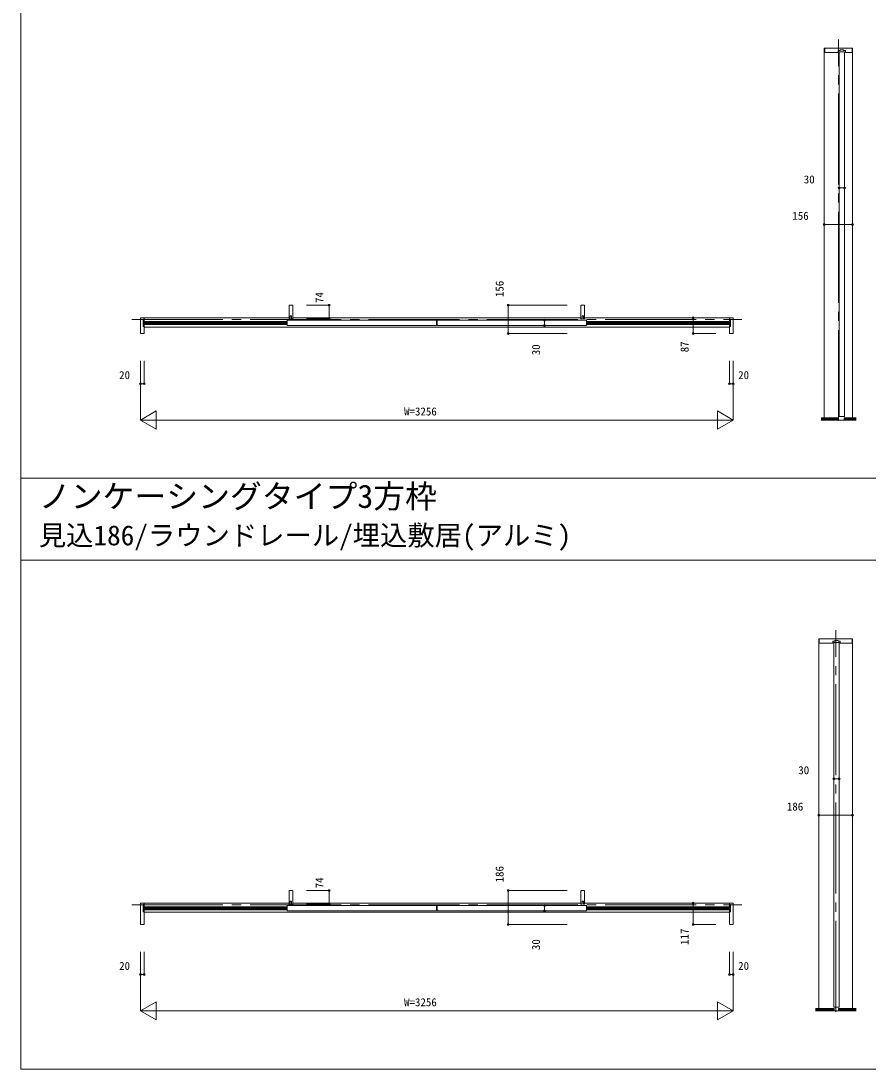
# Model space of a CAD drawing. Units: millimetres, scale not verified. Extents: x -14341 to 14341, y -10000 to 10000.
# Drawn here: x -14341 to -9687, y -10000 to -4239 of the extents above; entities that cross this region are included whole.
import ezdxf
from ezdxf.enums import TextEntityAlignment as Align

# ---------------------------------------------------------------- set-up
doc = ezdxf.new("R2010")
doc.units = ezdxf.units.MM
doc.header["$LTSCALE"] = 50
doc.linetypes.add('USER1', pattern=[13, 10, -1, 1, -1])
doc.layers.add('0-0_0', color=7, linetype='Continuous')
for name, color, linetype, lineweight in [('0-1_YKK_F1', 7, 'Continuous', 18), ('0-4_YKK_N1', 2, 'Continuous', 18), ('0-5_YKK_B1', 4, 'Continuous', 18), ('0-6_YKK_Z1', 7, 'Continuous', 18)]:
    doc.layers.add(name, color=color, linetype=linetype, lineweight=lineweight)
doc.styles.add('ＭＳ ゴシック', font='')
doc.styles.get('ＭＳ ゴシック').set_extended_font_data('MS Gothic')

msp = doc.modelspace()

# ---------------------------------------------------------------- linework, layer by layer
at = {"layer": '0-1_YKK_F1'}
for p, q in [((-14340.51, -10000), (-14340.51, 10000)), ((-14340.51, -6752.5), (14159.49, -6752.5)), ((-14340.51, -7202.5), (14159.49, -7202.5)), ((-14340.51, -10000), (14340.51, -10000))]:
    msp.add_line(p, q, dxfattribs=at)
at = {"layer": '0-4_YKK_N1'}
for p, q in [((-9846.01, -5156.88), (-9816.01, -5156.88)), ((-9928.01, -5356.88), (-9772.01, -5356.88)), ((-12772.76, -5801.5), (-12647.76, -5801.5)), ((-12647.76, -5875.5), (-12647.76, -5801.5)), ((-11664.26, -5957.5), (-11664.26, -5801.5)), ((-11339.26, -5801.5), (-11664.26, -5801.5)), ((-12772.76, -5875.5), (-12647.76, -5875.5)), ((-10648.01, -5957.5), (-10648.01, -5870.5)), ((-10523.01, -5870.5), (-10648.01, -5870.5)), ((-11464.26, -5913.5), (-11464.26, -5883.5)), ((-11339.26, -5957.5), (-11664.26, -5957.5)), ((-10523.01, -5957.5), (-10648.01, -5957.5)), ((-13664.01, -6107.5), (-13664.01, -6232.5)), ((-10448.01, -6107.5), (-10448.01, -6232.5)), ((-10428.01, -6107.5), (-10428.01, -6432.5)), ((-13684.01, -6232.5), (-13664.01, -6232.5)), ((-10428.01, -6232.5), (-10448.01, -6232.5)), ((-13684.01, -6432.5), (-13597.41, -6382.5)), ((-13597.41, -6382.5), (-13597.41, -6482.5)), ((-10514.61, -6382.5), (-10514.61, -6482.5)), ((-10428.01, -6432.5), (-10514.61, -6382.5)), ((-13684.01, -6432.5), (-13597.41, -6482.5)), ((-10428.01, -6432.5), (-10514.61, -6482.5)), ((-9876.01, -8404.38), (-9846.01, -8404.38)), ((-9958.01, -8604.38), (-9772.01, -8604.38)), ((-12772.76, -9019), (-12647.76, -9019)), ((-12647.76, -9093), (-12647.76, -9019)), ((-11664.26, -9205), (-11664.26, -9019)), ((-11339.26, -9019), (-11664.26, -9019)), ((-12772.76, -9093), (-12647.76, -9093)), ((-11464.26, -9131), (-11464.26, -9101)), ((-10648.01, -9205), (-10648.01, -9088)), ((-10523.01, -9088), (-10648.01, -9088)), ((-11339.26, -9205), (-11664.26, -9205)), ((-10523.01, -9205), (-10648.01, -9205)), ((-13664.01, -9355), (-13664.01, -9480)), ((-10448.01, -9355), (-10448.01, -9480)), ((-10428.01, -9355), (-10428.01, -9680)), ((-13684.01, -9480), (-13664.01, -9480)), ((-10428.01, -9480), (-10448.01, -9480)), ((-13684.01, -9680), (-13597.41, -9630)), ((-13597.41, -9630), (-13597.41, -9730)), ((-10514.61, -9630), (-10514.61, -9730)), ((-10428.01, -9680), (-10514.61, -9630)), ((-13684.01, -9680), (-13597.41, -9730)), ((-10428.01, -9680), (-10514.61, -9730))]:
    msp.add_line(p, q, dxfattribs=at)
for points in [[(-13684.01, -6107.5), (-13684.01, -6432.5), (-10428.01, -6432.5)], [(-13684.01, -9355), (-13684.01, -9680), (-10428.01, -9680)]]:
    msp.add_lwpolyline(points, dxfattribs=at)
for centre in [(-9846.01, -5156.88), (-9816.01, -5156.88), (-9928.01, -5356.88), (-9772.01, -5356.88), (-12647.76, -5801.5), (-11664.26, -5801.5), (-12647.76, -5875.5), (-10648.01, -5870.5), (-11464.26, -5883.5), (-11464.26, -5913.5), (-11664.26, -5957.5), (-10648.01, -5957.5), (-13684.01, -6232.5), (-13664.01, -6232.5), (-10448.01, -6232.5), (-10428.01, -6232.5), (-9876.01, -8404.38), (-9846.01, -8404.38), (-9958.01, -8604.38), (-9772.01, -8604.38), (-12647.76, -9019), (-11664.26, -9019), (-12647.76, -9093), (-11464.26, -9101), (-10648.01, -9088), (-11464.26, -9131), (-11664.26, -9205), (-10648.01, -9205), (-13684.01, -9480), (-13664.01, -9480), (-10448.01, -9480), (-10428.01, -9480)]:
    msp.add_circle(centre, 5, dxfattribs=at)
at = {"layer": '0-5_YKK_B1'}
for p, q in [((-9928.01, -4387.5), (-9772.01, -4387.5)), ((-9928.01, -6420.5), (-9928.01, -4387.5)), ((-9900.71, -4387.3), (-9900.71, -4387.5)), ((-9846.01, -4408.5), (-9846.01, -6412.5)), ((-9816.01, -4408.5), (-9846.01, -4408.5)), ((-9816.01, -4408.5), (-9816.01, -6412.5)), ((-9772.01, -6420.5), (-9772.01, -4387.5)), ((-13663.01, -5870.5), (-13663.01, -5921)), ((-12867.76, -5870.5), (-13663.01, -5870.5)), ((-11264.26, -5870.5), (-12847.76, -5870.5)), ((-10449.01, -5870.5), (-11244.26, -5870.5)), ((-10449.01, -5870.5), (-10449.01, -5921)), ((-13669.01, -5916.5), (-13669.01, -5880.5)), ((-13667.01, -5878.5), (-13665.01, -5878.5)), ((-13665.01, -5918.5), (-13667.01, -5918.5)), ((-13664.01, -5955.5), (-13664.01, -5919.5)), ((-12878.01, -5890), (-13663.01, -5890)), ((-13663.01, -5892.6), (-12878.01, -5892.6)), ((-13663.01, -5896.8), (-12878.01, -5896.8)), ((-13663.01, -5900.2), (-12878.01, -5900.2)), ((-13663.01, -5904.4), (-12878.01, -5904.4)), ((-12878.01, -5907), (-13663.01, -5907)), ((-10449.01, -5921), (-13663.01, -5921)), ((-12878.01, -5885.5), (-12876.01, -5883.5)), ((-12878.01, -5885.5), (-12878.01, -5911.5)), ((-12876.01, -5913.5), (-12878.01, -5911.5)), ((-12060.01, -5883.5), (-12876.01, -5883.5)), ((-12060.01, -5913.5), (-12876.01, -5913.5)), ((-12060.01, -5883.5), (-12058.01, -5885.5)), ((-12060.01, -5913.5), (-12058.01, -5911.5)), ((-12058.01, -5911.5), (-12058.01, -5885.5)), ((-12054.01, -5890), (-12058.01, -5890)), ((-12058.01, -5892.6), (-12054.01, -5892.6)), ((-12058.01, -5896.8), (-12054.01, -5896.8)), ((-12058.01, -5900.2), (-12054.01, -5900.2)), ((-12058.01, -5904.4), (-12054.01, -5904.4)), ((-12054.01, -5907), (-12058.01, -5907)), ((-12052.01, -5883.5), (-12054.01, -5885.5)), ((-12054.01, -5911.5), (-12054.01, -5885.5)), ((-12052.01, -5913.5), (-12054.01, -5911.5)), ((-12052.01, -5883.5), (-11236.01, -5883.5)), ((-12052.01, -5913.5), (-11236.01, -5913.5)), ((-11234.01, -5885.5), (-11236.01, -5883.5)), ((-11236.01, -5913.5), (-11234.01, -5911.5)), ((-11234.01, -5885.5), (-11234.01, -5911.5)), ((-11234.01, -5890), (-10449.01, -5890)), ((-10449.01, -5892.6), (-11234.01, -5892.6)), ((-10449.01, -5896.8), (-11234.01, -5896.8)), ((-10449.01, -5900.2), (-11234.01, -5900.2)), ((-10449.01, -5904.4), (-11234.01, -5904.4)), ((-11234.01, -5907), (-10449.01, -5907)), ((-10448.01, -5955.5), (-10448.01, -5919.5)), ((-10445.01, -5878.5), (-10447.01, -5878.5)), ((-10447.01, -5918.5), (-10445.01, -5918.5)), ((-10443.01, -5916.5), (-10443.01, -5880.5)), ((-9846.01, -6412.5), (-9816.01, -6412.5)), ((-9958.01, -7635), (-9772.01, -7635)), ((-9958.01, -9668), (-9958.01, -7635)), ((-9930.71, -7634.8), (-9930.71, -7635)), ((-9876.01, -7656), (-9876.01, -9660)), ((-9846.01, -7656), (-9876.01, -7656)), ((-9846.01, -7656), (-9846.01, -9660)), ((-9772.01, -9668), (-9772.01, -7635)), ((-13669.01, -9134), (-13669.01, -9098)), ((-13667.01, -9096), (-13665.01, -9096)), ((-13663.01, -9088), (-13663.01, -9138.5)), ((-12867.76, -9088), (-13663.01, -9088)), ((-12878.01, -9103), (-12876.01, -9101)), ((-12060.01, -9101), (-12876.01, -9101)), ((-11264.26, -9088), (-12847.76, -9088)), ((-12060.01, -9101), (-12058.01, -9103)), ((-12052.01, -9101), (-12054.01, -9103)), ((-12052.01, -9101), (-11236.01, -9101)), ((-10449.01, -9088), (-11244.26, -9088)), ((-11234.01, -9103), (-11236.01, -9101)), ((-10449.01, -9088), (-10449.01, -9138.5)), ((-10445.01, -9096), (-10447.01, -9096)), ((-10443.01, -9134), (-10443.01, -9098)), ((-13665.01, -9136), (-13667.01, -9136)), ((-13664.01, -9203), (-13664.01, -9137)), ((-12878.01, -9107.5), (-13663.01, -9107.5)), ((-13663.01, -9110.1), (-12878.01, -9110.1)), ((-13663.01, -9114.3), (-12878.01, -9114.3)), ((-13663.01, -9117.7), (-12878.01, -9117.7)), ((-13663.01, -9121.9), (-12878.01, -9121.9)), ((-12878.01, -9124.5), (-13663.01, -9124.5)), ((-10449.01, -9138.5), (-13663.01, -9138.5)), ((-12878.01, -9103), (-12878.01, -9129)), ((-12876.01, -9131), (-12878.01, -9129)), ((-12060.01, -9131), (-12876.01, -9131)), ((-12060.01, -9131), (-12058.01, -9129)), ((-12058.01, -9129), (-12058.01, -9103)), ((-12054.01, -9107.5), (-12058.01, -9107.5)), ((-12058.01, -9110.1), (-12054.01, -9110.1)), ((-12058.01, -9114.3), (-12054.01, -9114.3)), ((-12058.01, -9117.7), (-12054.01, -9117.7)), ((-12058.01, -9121.9), (-12054.01, -9121.9)), ((-12054.01, -9124.5), (-12058.01, -9124.5)), ((-12054.01, -9129), (-12054.01, -9103)), ((-12052.01, -9131), (-12054.01, -9129)), ((-12052.01, -9131), (-11236.01, -9131)), ((-11236.01, -9131), (-11234.01, -9129)), ((-11234.01, -9103), (-11234.01, -9129)), ((-11234.01, -9107.5), (-10449.01, -9107.5)), ((-10449.01, -9110.1), (-11234.01, -9110.1)), ((-10449.01, -9114.3), (-11234.01, -9114.3)), ((-10449.01, -9117.7), (-11234.01, -9117.7)), ((-10449.01, -9121.9), (-11234.01, -9121.9)), ((-11234.01, -9124.5), (-10449.01, -9124.5)), ((-10448.01, -9203), (-10448.01, -9137)), ((-10447.01, -9136), (-10445.01, -9136)), ((-9876.01, -9660), (-9846.01, -9660))]:
    msp.add_line(p, q, dxfattribs=at)
for points in [[(-9774.51, -4409.5), (-9774.51, -4387.5), (-9925.51, -4387.5), (-9925.51, -4409.5)], [(-9923.51, -4411.5), (-9851.21, -4411.5), (-9850.71, -4411), (-9850.71, -4402.3)], [(-9848.71, -4400.3), (-9840.51, -4400.3), (-9840.51, -4397.5), (-9821.51, -4397.5), (-9821.51, -4400.3), (-9813.31, -4400.3)], [(-9811.31, -4402.3), (-9811.31, -4411), (-9810.81, -4411.5), (-9776.51, -4411.5)], [(-12849.76, -5801.5), (-12867.76, -5801.5), (-12867.76, -5875.5), (-12861.76, -5875.5), (-12861.76, -5859.5)], [(-12861.76, -5859.5), (-12853.76, -5859.5), (-12853.76, -5875.5), (-12847.76, -5875.5), (-12847.76, -5803.5)], [(-11250.26, -5859.5), (-11258.26, -5859.5), (-11258.26, -5875.5), (-11264.26, -5875.5), (-11264.26, -5803.5)], [(-11262.26, -5801.5), (-11244.26, -5801.5), (-11244.26, -5875.5), (-11250.26, -5875.5), (-11250.26, -5859.5)], [(-13670.81, -5870.5), (-13684.01, -5870.5), (-13684.01, -5932.5), (-13684.01, -5957.5), (-13666.01, -5957.5)], [(-13664.01, -5877.5), (-13664.01, -5870.5), (-13670.81, -5870.5)], [(-10448.01, -5877.5), (-10448.01, -5870.5), (-10441.21, -5870.5)], [(-10441.21, -5870.5), (-10428.01, -5870.5), (-10428.01, -5932.5), (-10428.01, -5957.5), (-10446.01, -5957.5)], [(-9774.51, -7657), (-9774.51, -7635), (-9955.51, -7635), (-9955.51, -7657)], [(-9953.51, -7659), (-9881.21, -7659), (-9880.71, -7658.5), (-9880.71, -7649.8)], [(-9878.71, -7647.8), (-9870.51, -7647.8), (-9870.51, -7645), (-9851.51, -7645), (-9851.51, -7647.8), (-9843.31, -7647.8)], [(-9841.31, -7649.8), (-9841.31, -7658.5), (-9840.81, -7659), (-9776.51, -7659)], [(-12849.76, -9019), (-12867.76, -9019), (-12867.76, -9093), (-12861.76, -9093), (-12861.76, -9077)], [(-12861.76, -9077), (-12853.76, -9077), (-12853.76, -9093), (-12847.76, -9093), (-12847.76, -9021)], [(-11250.26, -9077), (-11258.26, -9077), (-11258.26, -9093), (-11264.26, -9093), (-11264.26, -9021)], [(-11262.26, -9019), (-11244.26, -9019), (-11244.26, -9093), (-11250.26, -9093), (-11250.26, -9077)], [(-13670.81, -9088), (-13684.01, -9088), (-13684.01, -9150), (-13684.01, -9205), (-13666.01, -9205)], [(-13664.01, -9095), (-13664.01, -9088), (-13670.81, -9088)], [(-10448.01, -9095), (-10448.01, -9088), (-10441.21, -9088)], [(-10441.21, -9088), (-10428.01, -9088), (-10428.01, -9150), (-10428.01, -9205), (-10446.01, -9205)]]:
    msp.add_lwpolyline(points, dxfattribs=at)
for centre, radius, start, end in [((-9923.51, -4409.5), 2, 180, 270), ((-9848.71, -4402.3), 2, 90, 180), ((-9813.31, -4402.3), 2, 0, 90), ((-9776.51, -4409.5), 2, 270, 0), ((-12849.76, -5803.5), 2, 0, 90), ((-11262.26, -5803.5), 2, 90, 180), ((-13667.01, -5880.5), 2, 90, 180), ((-13667.01, -5916.5), 2, 180, 270), ((-13665.01, -5877.5), 1, 270, 0), ((-13665.01, -5919.5), 1, 0, 90), ((-10447.01, -5877.5), 1, 180, 270), ((-10447.01, -5919.5), 1, 90, 180), ((-10445.01, -5880.5), 2, 0, 90), ((-10445.01, -5916.5), 2, 270, 0), ((-13666.01, -5955.5), 2, 270, 0), ((-10446.01, -5955.5), 2, 180, 270), ((-9953.51, -7657), 2, 180, 270), ((-9878.71, -7649.8), 2, 90, 180), ((-9843.31, -7649.8), 2, 0, 90), ((-9776.51, -7657), 2, 270, 0), ((-12849.76, -9021), 2, 0, 90), ((-11262.26, -9021), 2, 90, 180), ((-13667.01, -9098), 2, 90, 180), ((-13665.01, -9095), 1, 270, 0), ((-10447.01, -9095), 1, 180, 270), ((-10445.01, -9098), 2, 0, 90), ((-13667.01, -9134), 2, 180, 270), ((-13665.01, -9137), 1, 0, 90), ((-10447.01, -9137), 1, 90, 180), ((-10445.01, -9134), 2, 270, 0), ((-13666.01, -9203), 2, 270, 0), ((-10446.01, -9203), 2, 180, 270)]:
    msp.add_arc(centre, radius, start, end, dxfattribs=at)
at = {"layer": '0-6_YKK_Z1', "linetype": 'USER1'}
for p, q in [((-9850.01, -6437.5), (-9850.01, -4340)), ((-13731.51, -5879.5), (-10380.51, -5879.5)), ((-9865.01, -9685), (-9865.01, -7587.5)), ((-13731.51, -9097), (-10380.51, -9097))]:
    msp.add_line(p, q, dxfattribs=at)
at = {"layer": '0-6_YKK_Z1'}
for p, q in [((-9850.01, -6420.5), (-9945.22, -6420.5)), ((-9945.22, -6423.5), (-9850.01, -6423.5)), ((-9945.22, -6426.5), (-9850.01, -6426.5)), ((-9945.22, -6429.5), (-9850.01, -6429.5)), ((-9752.96, -6432.5), (-9945.22, -6432.5)), ((-9850.01, -6420.5), (-9850.01, -6432.5)), ((-9752.96, -6420.5), (-9819.01, -6420.5)), ((-9819.01, -6420.5), (-9819.01, -6432.5)), ((-9819.01, -6423.5), (-9752.96, -6423.5)), ((-9819.01, -6426.5), (-9752.96, -6426.5)), ((-9819.01, -6429.5), (-9752.96, -6429.5)), ((-9873.01, -9668), (-9975.22, -9668)), ((-9975.22, -9671), (-9873.01, -9671)), ((-9975.22, -9674), (-9873.01, -9674)), ((-9975.22, -9677), (-9873.01, -9677)), ((-9873.01, -9668), (-9873.01, -9680)), ((-9752.96, -9668), (-9849.01, -9668)), ((-9849.01, -9668), (-9849.01, -9680)), ((-9849.01, -9671), (-9752.96, -9671)), ((-9849.01, -9674), (-9752.96, -9674)), ((-9849.01, -9677), (-9752.96, -9677)), ((-9752.96, -9680), (-9975.22, -9680))]:
    msp.add_line(p, q, dxfattribs=at)

# ---------------------------------------------------------------- texts
at = {"layer": '0-0_0', "style": 'ＭＳ ゴシック'}
for s, height, p in [('ノンケーシングタイプ3方枠', 128.3, (-14242.51, -6954.22)), ('見込186/ラウンドレール/埋込敷居(アルミ)', 110, (-14242.51, -7154.27))]:
    msp.add_text(s, height=height, dxfattribs=at).set_placement(p, align=Align.BOTTOM_LEFT)
at = {"layer": '0-4_YKK_N1', "color": 7, "style": 'ＭＳ ゴシック'}
for s, p in [('30', (-10040.44, -5144.88)), ('156', (-10103.18, -5344.88)), ('20', (-13801.21, -6220.5)), ('20', (-10400.81, -6220.5)), ('W=3256', (-12236.01, -6420.5)), ('30', (-10070.44, -8392.38)), ('186', (-10133.18, -8592.38)), ('20', (-13801.21, -9468)), ('20', (-10400.81, -9468)), ('W=3256', (-12236.01, -9668))]:
    msp.add_text(s, height=43.99, dxfattribs=at).set_placement(p, align=Align.BOTTOM_LEFT)
for s, p in [('156', (-11676.26, -5756.55)), ('74', (-12665.51, -5788.99)), ('30', (-11476.26, -6076.25)), ('87', (-10660.01, -6060.12)), ('186', (-11676.26, -8974.05)), ('74', (-12665.61, -9006.49)), ('117', (-10660.01, -9317.62)), ('30', (-11476.26, -9346.26))]:
    msp.add_text(s, height=43.99, rotation=90, dxfattribs=at).set_placement(p, align=Align.BOTTOM_LEFT)

doc.saveas('drawing.dxf')
